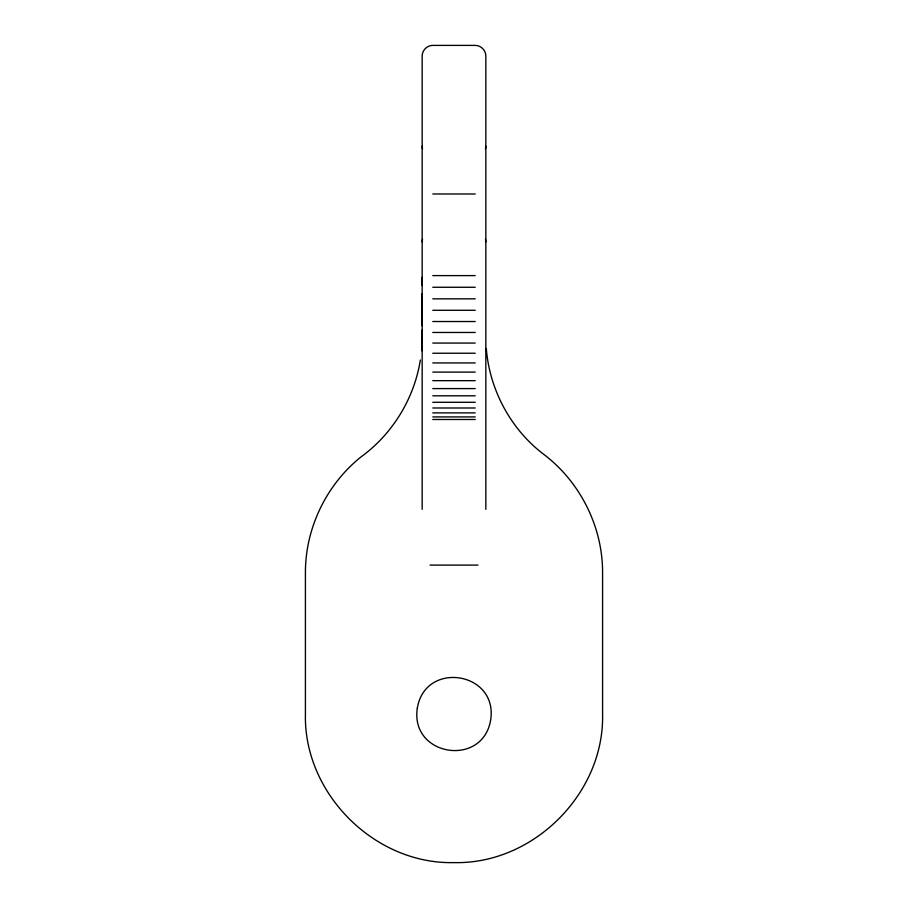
<?xml version="1.0" encoding="UTF-8"?>
<svg xmlns="http://www.w3.org/2000/svg" width="908" height="908" viewBox="0 0 908 908"><rect width="100%" height="100%" fill="white"/><g stroke="black" fill="none" stroke-linecap="round" stroke-linejoin="round"><path stroke-width="1.36" d="M422.163 339.399L422.163 350.942L422.175 349.047M422.163 332.714L422.175 330.773M422.163 322.953L422.175 324.905M422.163 319.661L422.163 294.794M422.163 284.17L422.175 280.413M422.163 314.236L422.175 310.411M422.163 297.563L422.175 293.59M422.163 285.509L422.175 281.979M422.163 279.88L422.175 277.36M422.163 281.809L422.175 280.118M422.163 332.146L422.175 329.888M422.163 314.168L422.163 313.43M422.163 241.778L422.526 239.02M485.474 148.946L485.837 146.188M420.336 360.022C414.286 398.51 392.449 434.137 360.919 456.985C326.29 484.759 305.247 528.433 305.417 572.857L305.417 714.017C303.51 793.422 374.595 864.507 454 862.6C533.405 864.507 604.49 793.422 602.583 714.017L602.583 572.857C602.81 526.799 580.076 481.637 543.302 454C510.5 428.985 489.503 389.509 486.302 348.434M477.971 565.094L430.029 565.094M432.776 193.983L475.224 193.983M432.776 275.601L475.224 275.601M432.776 287.257L475.224 287.257M432.776 298.846L475.224 298.846M432.776 310.286L475.224 310.286M432.776 321.523L475.224 321.523M432.776 332.464L475.224 332.464M432.776 343.065L475.224 343.065M432.776 353.235L475.224 353.235M432.776 362.939L475.224 362.939M432.776 372.098L475.224 372.098M432.776 380.668L475.224 380.668M432.776 388.59L475.224 388.59M432.776 395.809L475.224 395.809M432.776 402.289L475.224 402.289M432.776 407.987L475.224 407.987M432.776 412.879L475.224 412.879M432.776 416.92L475.224 416.92M432.776 419.485L475.224 419.485M485.474 239.02L485.837 241.778M422.163 146.188L422.526 148.946M422.163 304.736L422.175 305.826M422.163 305.474L422.175 306.62M422.163 332.214L422.163 338.82M422.175 325.779L422.163 314.928M422.163 340.738L422.175 344.427M422.163 341.499L422.175 345.256M485.837 509.365L485.837 56.024C485.871 50.337 480.911 45.366 475.224 45.4L432.776 45.4C427.089 45.366 422.129 50.337 422.163 56.024L422.163 509.365M417.317 708.206C409.917 756.285 482.863 767.839 490.683 719.828C498.083 671.75 425.137 660.195 417.317 708.206"/></g></svg>
